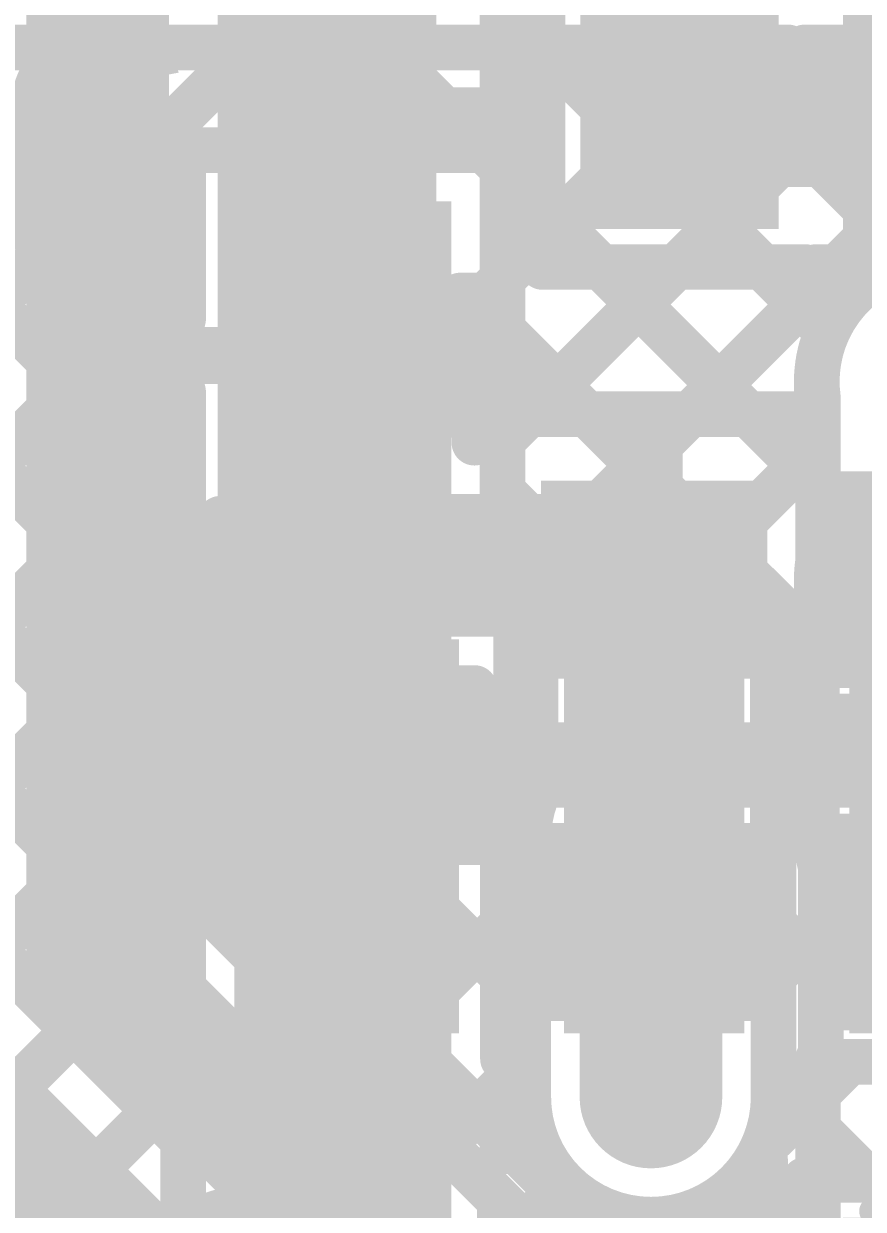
# Model space of a CAD drawing. Header units: millimetres. Extents: x -0.01 to 3.73, y -0.01 to 3.05.
# Drawn here: x 2.6251 to 2.7722, y 0.1263 to 0.3341 of the extents above; entities that cross this region are included whole.
import ezdxf

# ---------------------------------------------------------------- set-up
doc = ezdxf.new("R2010")
doc.units = ezdxf.units.MM
doc.header["$MEASUREMENT"] = 0
for name, color, linetype in [('BottomLayer', 5, 'Continuous'), ('BottomPaste', 16, 'Continuous'), ('BottomSolder', 6, 'Continuous'), ('TopLayer', 1, 'Continuous'), ('TopOverlay', 2, 'Continuous'), ('TopPaste', 8, 'Continuous'), ('TopSolder', 216, 'Continuous'), ('ViaHoleLayer', 16, 'Continuous')]:
    doc.layers.add(name, color=color, linetype=linetype)
doc.styles.add('Arial', font='', dxfattribs={"height": 0.2})
doc.styles.get('Arial').set_extended_font_data('Arial')

# ---------------------------------------------------------------- blocks, each defined once
blk = doc.blocks.new('SOIC_8_13')
at = {"layer": 'TopLayer'}
for points in [[(0.13681, -0.01319), (0.13681, -0.03681), (0.07579, -0.03681), (0.07579, -0.01319)], [(0.13681, -0.06319), (0.13681, -0.08681), (0.07579, -0.08681), (0.07579, -0.06319)]]:
    blk.add_hatch(color=1, dxfattribs=at).paths.add_polyline_path(points)
at = {"layer": 'TopPaste'}
for points in [[(0.13681, -0.01319), (0.13681, -0.03681), (0.07579, -0.03681), (0.07579, -0.01319)], [(0.13681, -0.06319), (0.13681, -0.08681), (0.07579, -0.08681), (0.07579, -0.06319)]]:
    blk.add_hatch(color=8, dxfattribs=at).paths.add_polyline_path(points)
at = {"layer": 'TopSolder'}
for points in [[(0.14081, 0.04081), (0.14081, 0.00919), (0.07179, 0.00919), (0.07179, 0.04081)], [(0.14081, -0.00919), (0.14081, -0.04081), (0.07179, -0.04081), (0.07179, -0.00919)], [(0.14081, -0.05919), (0.14081, -0.09081), (0.07179, -0.09081), (0.07179, -0.05919)]]:
    blk.add_hatch(color=216, dxfattribs=at).paths.add_polyline_path(points)
at = {"layer": 'TopOverlay', "const_width": 0.005}
blk.add_lwpolyline([(0.066, -0.099), (-0.072, -0.099)], dxfattribs=at)
at = {"layer": 'TopOverlay', "const_width": 0.0025}
blk.add_lwpolyline([(0.06475, -0.099, 1), (0.06725, -0.099, 1)], format="xyb", close=True, dxfattribs=at)
blk = doc.blocks.new('R__0603_B_75')
at = {"layer": 'BottomLayer'}
for points in [[(-0.045, -0.0175), (-0.045, 0.0175), (-0.015, 0.0175), (-0.015, -0.0175)], [(0.015, -0.0175), (0.015, 0.0175), (0.045, 0.0175), (0.045, -0.0175)]]:
    blk.add_hatch(color=5, dxfattribs=at).paths.add_polyline_path(points)
at = {"layer": 'BottomPaste'}
for points in [[(-0.045, -0.0175), (-0.045, 0.0175), (-0.015, 0.0175), (-0.015, -0.0175)], [(0.015, -0.0175), (0.015, 0.0175), (0.045, 0.0175), (0.045, -0.0175)]]:
    blk.add_hatch(color=16, dxfattribs=at).paths.add_polyline_path(points)
at = {"layer": 'BottomSolder'}
for points in [[(-0.049, -0.0215), (-0.049, 0.0215), (-0.011, 0.0215), (-0.011, -0.0215)], [(0.011, -0.0215), (0.011, 0.0215), (0.049, 0.0215), (0.049, -0.0215)]]:
    blk.add_hatch(color=6, dxfattribs=at).paths.add_polyline_path(points)
blk = doc.blocks.new('C__0603_B_166')
at = {"layer": 'BottomLayer'}
for points in [[(-0.045, -0.0175), (-0.045, 0.0175), (-0.015, 0.0175), (-0.015, -0.0175)], [(0.015, -0.0175), (0.015, 0.0175), (0.045, 0.0175), (0.045, -0.0175)]]:
    blk.add_hatch(color=5, dxfattribs=at).paths.add_polyline_path(points)
at = {"layer": 'BottomPaste'}
for points in [[(-0.045, -0.0175), (-0.045, 0.0175), (-0.015, 0.0175), (-0.015, -0.0175)], [(0.015, -0.0175), (0.015, 0.0175), (0.045, 0.0175), (0.045, -0.0175)]]:
    blk.add_hatch(color=16, dxfattribs=at).paths.add_polyline_path(points)
at = {"layer": 'BottomSolder'}
for points in [[(-0.04736, -0.01986), (-0.04736, 0.01986), (-0.01264, 0.01986), (-0.01264, -0.01986)], [(0.01264, -0.01986), (0.01264, 0.01986), (0.04736, 0.01986), (0.04736, -0.01986)]]:
    blk.add_hatch(color=6, dxfattribs=at).paths.add_polyline_path(points)
blk = doc.blocks.new('C__0603_B_167')
at = {"layer": 'BottomLayer'}
for points in [[(-0.045, -0.0175), (-0.045, 0.0175), (-0.015, 0.0175), (-0.015, -0.0175)], [(0.015, -0.0175), (0.015, 0.0175), (0.045, 0.0175), (0.045, -0.0175)]]:
    blk.add_hatch(color=5, dxfattribs=at).paths.add_polyline_path(points)
at = {"layer": 'BottomPaste'}
for points in [[(-0.045, -0.0175), (-0.045, 0.0175), (-0.015, 0.0175), (-0.015, -0.0175)], [(0.015, -0.0175), (0.015, 0.0175), (0.045, 0.0175), (0.045, -0.0175)]]:
    blk.add_hatch(color=16, dxfattribs=at).paths.add_polyline_path(points)
at = {"layer": 'BottomSolder'}
for points in [[(-0.04736, -0.01986), (-0.04736, 0.01986), (-0.01264, 0.01986), (-0.01264, -0.01986)], [(0.01264, -0.01986), (0.01264, 0.01986), (0.04736, 0.01986), (0.04736, -0.01986)]]:
    blk.add_hatch(color=6, dxfattribs=at).paths.add_polyline_path(points)
blk = doc.blocks.new('C__0603_B_171')
at = {"layer": 'BottomLayer'}
for points in [[(-0.045, -0.0175), (-0.045, 0.0175), (-0.015, 0.0175), (-0.015, -0.0175)], [(0.015, -0.0175), (0.015, 0.0175), (0.045, 0.0175), (0.045, -0.0175)]]:
    blk.add_hatch(color=5, dxfattribs=at).paths.add_polyline_path(points)
at = {"layer": 'BottomPaste'}
for points in [[(-0.045, -0.0175), (-0.045, 0.0175), (-0.015, 0.0175), (-0.015, -0.0175)], [(0.015, -0.0175), (0.015, 0.0175), (0.045, 0.0175), (0.045, -0.0175)]]:
    blk.add_hatch(color=16, dxfattribs=at).paths.add_polyline_path(points)
at = {"layer": 'BottomSolder'}
for points in [[(-0.04736, -0.01986), (-0.04736, 0.01986), (-0.01264, 0.01986), (-0.01264, -0.01986)], [(0.01264, -0.01986), (0.01264, 0.01986), (0.04736, 0.01986), (0.04736, -0.01986)]]:
    blk.add_hatch(color=6, dxfattribs=at).paths.add_polyline_path(points)
blk = doc.blocks.new('C__0603_173')
at = {"layer": 'TopLayer'}
for points in [[(-0.015, 0.0175), (-0.015, -0.0175), (-0.045, -0.0175), (-0.045, 0.0175)], [(0.045, 0.0175), (0.045, -0.0175), (0.015, -0.0175), (0.015, 0.0175)]]:
    blk.add_hatch(color=1, dxfattribs=at).paths.add_polyline_path(points)
at = {"layer": 'TopPaste'}
for points in [[(-0.015, 0.0175), (-0.015, -0.0175), (-0.045, -0.0175), (-0.045, 0.0175)], [(0.045, 0.0175), (0.045, -0.0175), (0.015, -0.0175), (0.015, 0.0175)]]:
    blk.add_hatch(color=8, dxfattribs=at).paths.add_polyline_path(points)
at = {"layer": 'TopSolder'}
for points in [[(-0.01264, 0.01986), (-0.01264, -0.01986), (-0.04736, -0.01986), (-0.04736, 0.01986)], [(0.04736, 0.01986), (0.04736, -0.01986), (0.01264, -0.01986), (0.01264, 0.01986)]]:
    blk.add_hatch(color=216, dxfattribs=at).paths.add_polyline_path(points)
at = {"layer": 'TopOverlay', "const_width": 0.005}
for points in [[(-0.018, 0.021), (-0.049, 0.021)], [(-0.049, 0.021), (-0.049, -0.021)], [(0.049, 0.021), (0.018, 0.021)], [(0.049, 0.021), (0.049, -0.021)], [(-0.018, -0.021), (-0.049, -0.021)], [(0.049, -0.021), (0.018, -0.021)]]:
    blk.add_lwpolyline(points, dxfattribs=at)
at = {"layer": 'TopOverlay', "const_width": 0.0025}
for points in [[(-0.05025, 0.021, 1), (-0.04775, 0.021, 1)], [(-0.05025, 0.021, 1), (-0.04775, 0.021, 1)], [(-0.01925, 0.021, 1), (-0.01675, 0.021, 1)], [(0.01675, 0.021, 1), (0.01925, 0.021, 1)], [(0.04775, 0.021, 1), (0.05025, 0.021, 1)], [(0.04775, 0.021, 1), (0.05025, 0.021, 1)], [(-0.05025, -0.021, 1), (-0.04775, -0.021, 1)], [(-0.05025, -0.021, 1), (-0.04775, -0.021, 1)], [(-0.01925, -0.021, 1), (-0.01675, -0.021, 1)], [(0.01675, -0.021, 1), (0.01925, -0.021, 1)], [(0.04775, -0.021, 1), (0.05025, -0.021, 1)], [(0.04775, -0.021, 1), (0.05025, -0.021, 1)]]:
    blk.add_lwpolyline(points, format="xyb", close=True, dxfattribs=at)

msp = doc.modelspace()

# ---------------------------------------------------------------- hatches: boundary and pattern name
at = {"layer": 'BottomLayer'}
h = msp.add_hatch(color=5, dxfattribs=at)
edge = h.paths.add_edge_path()
edge.add_arc((2.678, 0.276), 0.01181, 0, 360)
h = msp.add_hatch(color=5, dxfattribs=at)
edge = h.paths.add_edge_path()
edge.add_arc((2.735, 0.146), 0.01181, 0, 360)
at = {"layer": 'TopLayer'}
msp.add_hatch(color=1, dxfattribs=at).paths.add_polyline_path([(2.662, 0.006), (2.7, 0.006), (2.7, 0.303), (2.662, 0.303)])
h = msp.add_hatch(color=1, dxfattribs=at)
edge = h.paths.add_edge_path()
edge.add_arc((2.678, 0.276), 0.01181, 0, 360)
h = msp.add_hatch(color=1, dxfattribs=at)
edge = h.paths.add_edge_path()
edge.add_arc((2.735, 0.146), 0.01181, 0, 360)
at = {"layer": 'ViaHoleLayer'}
h = msp.add_hatch(color=16, dxfattribs=at)
edge = h.paths.add_edge_path()
edge.add_arc((2.678, 0.276), 0.00591, 0, 360)
h = msp.add_hatch(color=16, dxfattribs=at)
edge = h.paths.add_edge_path()
edge.add_arc((2.735, 0.146), 0.00591, 0, 360)

# ---------------------------------------------------------------- linework, layer by layer
at = {"layer": 'BottomLayer'}
for points, const_width in [([(2.638, 0.168), (2.638, 1.287)], 0.025), ([(2.709, 0.2865), (2.709, 0.3495)], 0.008), ([(2.68, 0.318), (2.68, 0.3455)], 0.01), ([(2.716, 0.2915), (2.716, 0.3445)], 0.008), ([(2.709, 0.33703), (2.716, 0.33003)], 0.008), ([(2.68, 0.25385), (2.68, 0.318)], 0.025), ([(2.74, 0.318), (2.786, 0.318)], 0.025), ([(2.709, 0.31769), (2.716, 0.32469)], 0.008), ([(2.68, 0.318), (2.705, 0.318)], 0.01), ([(2.709, 0.30875), (2.716, 0.30175)], 0.008), ([(2.709, 0.2894), (2.716, 0.2964)], 0.008), ([(2.71358, 0.2657), (2.73938, 0.2915)], 0.008), ([(2.716, 0.2915), (2.762, 0.2915)], 0.008), ([(2.72625, 0.2915), (2.75205, 0.2657)], 0.008), ([(2.74187, 0.2657), (2.76767, 0.2915)], 0.008), ([(2.75453, 0.2915), (2.7659, 0.28014)], 0.008), ([(2.764, 0.2915), (2.77782, 0.2915)], 0.008), ([(2.7061, 0.2865), (2.709, 0.2894)], 0.008), ([(2.70158, 0.2865), (2.709, 0.2865)], 0.008), ([(2.70279, 0.28319), (2.7061, 0.2865)], 0.008), ([(2.70297, 0.2865), (2.72377, 0.2657)], 0.008), ([(2.678, 0.276), (2.69981, 0.276)], 0.01), ([(2.495, 0.264), (2.738, 0.021)], 0.025), ([(2.76406, 0.2657), (2.76406, 0.27144)], 0.008), ([(2.70406, 0.2657), (2.76406, 0.2657)], 0.008), ([(2.70406, 0.2607), (2.70406, 0.2657)], 0.008), ([(2.76406, 0.2607), (2.76406, 0.2657)], 0.008), ([(2.68, 0.25385), (2.69464, 0.2392)], 0.025), ([(2.73556, 0.2367), (2.73556, 0.2617)], 0.01), ([(2.69464, 0.2392), (2.73306, 0.2392)], 0.025), ([(2.73306, 0.2392), (2.73556, 0.2367)], 0.025), ([(2.6595, 0.17691), (2.6595, 0.24736)], 0.008), ([(2.6595, 0.2399), (2.66188, 0.24228)], 0.008), ([(2.6648, 0.23864), (2.67944, 0.224)], 0.008), ([(2.73556, 0.2117), (2.73556, 0.2367)], 0.01), ([(2.6595, 0.21162), (2.67566, 0.22778)], 0.008), ([(2.68421, 0.2204), (2.70906, 0.19555)], 0.008), ([(2.6595, 0.18333), (2.69388, 0.21771)], 0.008), ([(2.6595, 0.21683), (2.70906, 0.16727)], 0.008), ([(2.69464, 0.2177), (2.70406, 0.2177)], 0.008), ([(2.70406, 0.2077), (2.70406, 0.2177)], 0.008), ([(2.76172, 0.2007), (2.77372, 0.2127)], 0.008), ([(2.76706, 0.2127), (2.8045, 0.2127)], 0.008), ([(2.76706, 0.2077), (2.76706, 0.2127)], 0.008), ([(2.67043, 0.16598), (2.71215, 0.2077)], 0.008), ([(2.70406, 0.2077), (2.76706, 0.2077)], 0.008), ([(2.7252, 0.2077), (2.7322, 0.2007)], 0.008), ([(2.73344, 0.2007), (2.74044, 0.2077)], 0.008), ([(2.75348, 0.2077), (2.76048, 0.2007)], 0.008), ([(2.70906, 0.2007), (2.75928, 0.2007)], 0.008), ([(2.70906, 0.1527), (2.70906, 0.2007)], 0.008), ([(2.76206, 0.2007), (2.8095, 0.2007)], 0.008), ([(2.6595, 0.18854), (2.76204, 0.086)], 0.008), ([(2.735, 0.17614), (2.73556, 0.1767)], 0.025), ([(2.735, 0.146), (2.735, 0.17614)], 0.025), ([(2.6595, 0.17691), (2.75041, 0.086)], 0.008), ([(2.638, 0.168), (2.753, 0.053)], 0.025), ([(2.68457, 0.15184), (2.70906, 0.17633)], 0.008), ([(2.69871, 0.13769), (2.7135, 0.15248)], 0.008), ([(2.70906, 0.1527), (2.7135, 0.1527)], 0.008), ([(2.7135, 0.146), (2.7135, 0.1527)], 0.008), ([(2.7565, 0.146), (2.7565, 0.1527)], 0.008), ([(2.76428, 0.09522), (2.76428, 0.1527)], 0.008), ([(2.7565, 0.14811), (2.76428, 0.14033)], 0.008), ([(2.75447, 0.13689), (2.76428, 0.14669)], 0.008), ([(2.71285, 0.12355), (2.71995, 0.13065)], 0.008), ([(2.74769, 0.12864), (2.76428, 0.11205)], 0.008), ([(2.727, 0.10941), (2.74411, 0.12653)], 0.008)]:
    msp.add_lwpolyline(points, dxfattribs=dict(at, const_width=const_width))
for points, const_width in [([(2.707, 0.33703, 1), (2.711, 0.33703, 1)], 0.004), ([(2.714, 0.33003, 1), (2.718, 0.33003, 1)], 0.004), ([(2.67375, 0.318, 1), (2.68625, 0.318, 1)], 0.0125), ([(2.73375, 0.318, 1), (2.74625, 0.318, 1)], 0.0125), ([(2.714, 0.32469, 1), (2.718, 0.32469, 1)], 0.004), ([(2.6775, 0.318, 1), (2.6825, 0.318, 1)], 0.005), ([(2.6775, 0.318, 1), (2.6825, 0.318, 1)], 0.005), ([(2.7025, 0.318, 1), (2.7075, 0.318, 1)], 0.005), ([(2.707, 0.31769, 1), (2.711, 0.31769, 1)], 0.004), ([(2.707, 0.30875, 1), (2.711, 0.30875, 1)], 0.004), ([(2.714, 0.30175, 1), (2.718, 0.30175, 1)], 0.004), ([(2.714, 0.2964, 1), (2.718, 0.2964, 1)], 0.004), ([(2.714, 0.2915, 1), (2.718, 0.2915, 1)], 0.004), ([(2.714, 0.2915, 1), (2.718, 0.2915, 1)], 0.004), ([(2.72425, 0.2915, 1), (2.72825, 0.2915, 1)], 0.004), ([(2.73738, 0.2915, 1), (2.74138, 0.2915, 1)], 0.004), ([(2.75253, 0.2915, 1), (2.75653, 0.2915, 1)], 0.004), ([(2.76, 0.2915, 1), (2.764, 0.2915, 1)], 0.004), ([(2.762, 0.2915, 1), (2.766, 0.2915, 1)], 0.004), ([(2.76567, 0.2915, 1), (2.76967, 0.2915, 1)], 0.004), ([(2.707, 0.2894, 1), (2.711, 0.2894, 1)], 0.004), ([(2.707, 0.2894, 1), (2.711, 0.2894, 1)], 0.004), ([(2.69958, 0.2865, 1), (2.70358, 0.2865, 1)], 0.004), ([(2.69958, 0.2865, 1), (2.70358, 0.2865, 1)], 0.004), ([(2.70097, 0.2865, 1), (2.70497, 0.2865, 1)], 0.004), ([(2.7041, 0.2865, 1), (2.7081, 0.2865, 1)], 0.004), ([(2.7041, 0.2865, 1), (2.7081, 0.2865, 1)], 0.004), ([(2.707, 0.2865, 1), (2.711, 0.2865, 1)], 0.004), ([(2.707, 0.2865, 1), (2.711, 0.2865, 1)], 0.004), ([(2.70079, 0.28319, 1), (2.70479, 0.28319, 1)], 0.004), ([(2.7639, 0.28014, 1), (2.7679, 0.28014, 1)], 0.004), ([(2.6755, 0.276, 1), (2.6805, 0.276, 1)], 0.005), ([(2.69731, 0.276, 1), (2.70231, 0.276, 1)], 0.005), ([(2.70181, 0.276, 1), (2.70581, 0.276, 1)], 0.004), ([(2.70181, 0.276, 1), (2.70581, 0.276, 1)], 0.004), ([(2.76206, 0.27144, 1), (2.76606, 0.27144, 1)], 0.004), ([(2.76206, 0.27144, 1), (2.76606, 0.27144, 1)], 0.004), ([(2.6995, 0.26532, 1), (2.7035, 0.26532, 1)], 0.004), ([(2.70206, 0.2657, 1), (2.70606, 0.2657, 1)], 0.004), ([(2.70206, 0.2657, 1), (2.70606, 0.2657, 1)], 0.004), ([(2.71158, 0.2657, 1), (2.71558, 0.2657, 1)], 0.004), ([(2.72177, 0.2657, 1), (2.72577, 0.2657, 1)], 0.004), ([(2.73987, 0.2657, 1), (2.74387, 0.2657, 1)], 0.004), ([(2.75005, 0.2657, 1), (2.75405, 0.2657, 1)], 0.004), ([(2.76206, 0.2657, 1), (2.76606, 0.2657, 1)], 0.004), ([(2.76206, 0.2657, 1), (2.76606, 0.2657, 1)], 0.004), ([(2.76206, 0.2657, 1), (2.76606, 0.2657, 1)], 0.004), ([(2.67375, 0.25385, 1), (2.68625, 0.25385, 1)], 0.0125), ([(2.67375, 0.25385, 1), (2.68625, 0.25385, 1)], 0.0125), ([(2.73306, 0.2617, 1), (2.73806, 0.2617, 1)], 0.005), ([(2.70206, 0.2607, 1), (2.70606, 0.2607, 1)], 0.004), ([(2.76206, 0.2607, 1), (2.76606, 0.2607, 1)], 0.004), ([(2.68839, 0.2392, 1), (2.70089, 0.2392, 1)], 0.0125), ([(2.68839, 0.2392, 1), (2.70089, 0.2392, 1)], 0.0125), ([(2.72681, 0.2392, 1), (2.73931, 0.2392, 1)], 0.0125), ([(2.72681, 0.2392, 1), (2.73931, 0.2392, 1)], 0.0125), ([(2.6575, 0.24736, 1), (2.6615, 0.24736, 1)], 0.004), ([(2.6575, 0.24736, 1), (2.6615, 0.24736, 1)], 0.004), ([(2.6575, 0.24736, 1), (2.6615, 0.24736, 1)], 0.004), ([(2.72931, 0.2367, 1), (2.74181, 0.2367, 1)], 0.0125), ([(2.65988, 0.24228, 1), (2.66388, 0.24228, 1)], 0.004), ([(2.6575, 0.2399, 1), (2.6615, 0.2399, 1)], 0.004), ([(2.6628, 0.23864, 1), (2.6668, 0.23864, 1)], 0.004), ([(2.6628, 0.23864, 1), (2.6668, 0.23864, 1)], 0.004), ([(2.6628, 0.23864, 1), (2.6668, 0.23864, 1)], 0.004), ([(2.73306, 0.2367, 1), (2.73806, 0.2367, 1)], 0.005), ([(2.73306, 0.2367, 1), (2.73806, 0.2367, 1)], 0.005), ([(2.67366, 0.22778, 1), (2.67766, 0.22778, 1)], 0.004), ([(2.67744, 0.224, 1), (2.68144, 0.224, 1)], 0.004), ([(2.67744, 0.224, 1), (2.68144, 0.224, 1)], 0.004), ([(2.67744, 0.224, 1), (2.68144, 0.224, 1)], 0.004), ([(2.68221, 0.2204, 1), (2.68621, 0.2204, 1)], 0.004), ([(2.6575, 0.21683, 1), (2.6615, 0.21683, 1)], 0.004), ([(2.69188, 0.21771, 1), (2.69588, 0.21771, 1)], 0.004), ([(2.69264, 0.2177, 1), (2.69664, 0.2177, 1)], 0.004), ([(2.69264, 0.2177, 1), (2.69664, 0.2177, 1)], 0.004), ([(2.69264, 0.2177, 1), (2.69664, 0.2177, 1)], 0.004), ([(2.70206, 0.2177, 1), (2.70606, 0.2177, 1)], 0.004), ([(2.70206, 0.2177, 1), (2.70606, 0.2177, 1)], 0.004), ([(2.73306, 0.2117, 1), (2.73806, 0.2117, 1)], 0.005), ([(2.76506, 0.2127, 1), (2.76906, 0.2127, 1)], 0.004), ([(2.76506, 0.2127, 1), (2.76906, 0.2127, 1)], 0.004), ([(2.77172, 0.2127, 1), (2.77572, 0.2127, 1)], 0.004), ([(2.6575, 0.21162, 1), (2.6615, 0.21162, 1)], 0.004), ([(2.70206, 0.2077, 1), (2.70606, 0.2077, 1)], 0.004), ([(2.70206, 0.2077, 1), (2.70606, 0.2077, 1)], 0.004), ([(2.71015, 0.2077, 1), (2.71415, 0.2077, 1)], 0.004), ([(2.7232, 0.2077, 1), (2.7272, 0.2077, 1)], 0.004), ([(2.73843, 0.2077, 1), (2.74243, 0.2077, 1)], 0.004), ([(2.75148, 0.2077, 1), (2.75548, 0.2077, 1)], 0.004), ([(2.76506, 0.2077, 1), (2.76906, 0.2077, 1)], 0.004), ([(2.76506, 0.2077, 1), (2.76906, 0.2077, 1)], 0.004), ([(2.70706, 0.2007, 1), (2.71106, 0.2007, 1)], 0.004), ([(2.70706, 0.2007, 1), (2.71106, 0.2007, 1)], 0.004), ([(2.7302, 0.2007, 1), (2.7342, 0.2007, 1)], 0.004), ([(2.73143, 0.2007, 1), (2.73543, 0.2007, 1)], 0.004), ([(2.75728, 0.2007, 1), (2.76128, 0.2007, 1)], 0.004), ([(2.75848, 0.2007, 1), (2.76248, 0.2007, 1)], 0.004), ([(2.75972, 0.2007, 1), (2.76372, 0.2007, 1)], 0.004), ([(2.76006, 0.2007, 1), (2.76406, 0.2007, 1)], 0.004), ([(2.70706, 0.19555, 1), (2.71106, 0.19555, 1)], 0.004), ([(2.6575, 0.18854, 1), (2.6615, 0.18854, 1)], 0.004), ([(2.72931, 0.1767, 1), (2.74181, 0.1767, 1)], 0.0125), ([(2.6575, 0.18333, 1), (2.6615, 0.18333, 1)], 0.004), ([(2.72875, 0.17614, 1), (2.74125, 0.17614, 1)], 0.0125), ([(2.72875, 0.17614, 1), (2.74125, 0.17614, 1)], 0.0125), ([(2.6575, 0.17691, 1), (2.6615, 0.17691, 1)], 0.004), ([(2.6575, 0.17691, 1), (2.6615, 0.17691, 1)], 0.004), ([(2.63175, 0.168, 1), (2.64425, 0.168, 1)], 0.0125), ([(2.63175, 0.168, 1), (2.64425, 0.168, 1)], 0.0125), ([(2.70706, 0.17633, 1), (2.71106, 0.17633, 1)], 0.004), ([(2.70706, 0.16727, 1), (2.71106, 0.16727, 1)], 0.004), ([(2.66843, 0.16598, 1), (2.67243, 0.16598, 1)], 0.004), ([(2.72875, 0.146, 1), (2.74125, 0.146, 1)], 0.0125), ([(2.70706, 0.1527, 1), (2.71106, 0.1527, 1)], 0.004), ([(2.70706, 0.1527, 1), (2.71106, 0.1527, 1)], 0.004), ([(2.7115, 0.1527, 1), (2.7155, 0.1527, 1)], 0.004), ([(2.7115, 0.1527, 1), (2.7155, 0.1527, 1)], 0.004), ([(2.7115, 0.15248, 1), (2.7155, 0.15248, 1)], 0.004), ([(2.7545, 0.1527, 1), (2.7585, 0.1527, 1)], 0.004), ([(2.76228, 0.1527, 1), (2.76628, 0.1527, 1)], 0.004), ([(2.68257, 0.15184, 1), (2.68657, 0.15184, 1)], 0.004), ([(2.7545, 0.14811, 1), (2.7585, 0.14811, 1)], 0.004), ([(2.7115, 0.146, 1), (2.7155, 0.146, 1)], 0.004), ([(2.7115, 0.146, 1), (2.7155, 0.146, 1)], 0.004), ([(2.7545, 0.146, 1), (2.7585, 0.146, 1)], 0.004), ([(2.7545, 0.146, 1), (2.7585, 0.146, 1)], 0.004), ([(2.76228, 0.14669, 1), (2.76628, 0.14669, 1)], 0.004), ([(2.76228, 0.14033, 1), (2.76628, 0.14033, 1)], 0.004), ([(2.69671, 0.13769, 1), (2.70071, 0.13769, 1)], 0.004), ([(2.75247, 0.13689, 1), (2.75647, 0.13689, 1)], 0.004), ([(2.71795, 0.13065, 1), (2.72195, 0.13065, 1)], 0.004), ([(2.74569, 0.12864, 1), (2.74969, 0.12864, 1)], 0.004), ([(2.74211, 0.12653, 1), (2.74611, 0.12653, 1)], 0.004), ([(2.71085, 0.12355, 1), (2.71485, 0.12355, 1)], 0.004)]:
    msp.add_lwpolyline(points, format="xyb", close=True, dxfattribs=dict(at, const_width=const_width))
at = {"layer": 'BottomLayer', "const_width": 0.008}
for points in [[(2.76406, 0.27144, -0.310079), (2.77782, 0.2915)], [(2.70158, 0.2865, -0.105123), (2.70381, 0.276)], [(2.70381, 0.276, -0.107003), (2.7015, 0.26532)], [(2.6648, 0.23864, -0.120378), (2.6595, 0.24736)], [(2.6648, 0.23864, -0.120378), (2.6595, 0.24736)], [(2.69464, 0.2177, -0.198912), (2.67944, 0.224)], [(2.69464, 0.2177, -0.198912), (2.67944, 0.224)], [(2.7565, 0.146, -1), (2.7135, 0.146)]]:
    msp.add_lwpolyline(points, format="xyb", dxfattribs=at)
at = {"layer": 'TopLayer'}
for points, const_width in [([(2.5148, 0.18006), (2.66474, 0.33)], 0.008), ([(2.5148, 0.20834), (2.63646, 0.33)], 0.008), ([(2.5156, 0.33), (2.759, 0.33)], 0.008), ([(2.51804, 0.33), (2.653, 0.19504)], 0.008), ([(2.54633, 0.33), (2.653, 0.22333)], 0.008), ([(2.57461, 0.33), (2.653, 0.25161)], 0.008), ([(2.6029, 0.33), (2.65256, 0.28034)], 0.008), ([(2.63118, 0.33), (2.653, 0.30818)], 0.008), ([(2.65947, 0.33), (2.67747, 0.312)], 0.008), ([(2.67503, 0.312), (2.69303, 0.33)], 0.008), ([(2.68775, 0.33), (2.70575, 0.312)], 0.008), ([(2.70331, 0.312), (2.72131, 0.33)], 0.008), ([(2.709, 0.26112), (2.77788, 0.33)], 0.008), ([(2.709, 0.2894), (2.7496, 0.33)], 0.008), ([(2.71137, 0.23521), (2.80617, 0.33)], 0.008), ([(2.71603, 0.33), (2.7659, 0.28014)], 0.008), ([(2.74432, 0.33), (2.78172, 0.2926)], 0.008), ([(2.762, 0.33), (2.86856, 0.33)], 0.008), ([(2.7726, 0.33), (2.8706, 0.232)], 0.008), ([(2.653, 0.312), (2.709, 0.312)], 0.008), ([(2.653, 0.28242), (2.653, 0.312)], 0.008), ([(2.70575, 0.312), (2.709, 0.30875)], 0.008), ([(2.709, 0.23621), (2.709, 0.312)], 0.008), ([(2.709, 0.30875), (2.76428, 0.25347)], 0.008), ([(2.51566, 0.3041), (2.653, 0.16676)], 0.008), ([(2.52587, 0.16284), (2.653, 0.28997)], 0.008), ([(2.678, 0.276), (2.68556, 0.26844)], 0.025), ([(2.709, 0.28047), (2.76406, 0.22541)], 0.008), ([(2.5148, 0.27668), (2.653, 0.13848)], 0.008), ([(2.65619, 0.276), (2.678, 0.276)], 0.01), ([(2.68556, 0.1917), (2.68556, 0.26844)], 0.025), ([(2.653, 0.0915), (2.653, 0.26958)], 0.008), ([(2.76428, 0.23977), (2.76428, 0.26837)], 0.008), ([(2.54001, 0.1487), (2.653, 0.26169)], 0.008), ([(2.73566, 0.23121), (2.76428, 0.25983)], 0.008), ([(2.709, 0.25218), (2.72997, 0.23121)], 0.008), ([(2.5148, 0.24839), (2.653, 0.11019)], 0.008), ([(2.71137, 0.14719), (2.71137, 0.23621)], 0.008), ([(2.76406, 0.1917), (2.76406, 0.2367)], 0.008), ([(2.55415, 0.13455), (2.653, 0.2334)], 0.008), ([(2.71475, 0.19836), (2.71475, 0.23121)], 0.008), ([(2.71475, 0.23121), (2.75637, 0.23121)], 0.008), ([(2.75637, 0.22364), (2.76406, 0.23133)], 0.008), ([(2.75637, 0.19349), (2.75637, 0.23121)], 0.008), ([(2.71137, 0.22153), (2.71475, 0.21815)], 0.008), ([(2.71137, 0.20692), (2.71475, 0.2103)], 0.008), ([(2.56829, 0.12041), (2.653, 0.20512)], 0.008), ([(2.75637, 0.20481), (2.76406, 0.19712)], 0.008), ([(2.75637, 0.19535), (2.76406, 0.20304)], 0.008), ([(2.735, 0.146), (2.735, 0.19114)], 0.025), ([(2.68556, 0.1917), (2.70737, 0.1917)], 0.01), ([(2.71137, 0.19324), (2.7135, 0.19111)], 0.008), ([(2.7135, 0.146), (2.7135, 0.19114)], 0.008), ([(2.7565, 0.146), (2.7565, 0.19114)], 0.008), ([(2.76475, 0.15219), (2.76475, 0.1863)], 0.008), ([(2.71137, 0.17864), (2.7135, 0.18077)], 0.008), ([(2.58244, 0.10627), (2.653, 0.17683)], 0.008), ([(2.7565, 0.1764), (2.76475, 0.16815)], 0.008), ([(2.7565, 0.1672), (2.76475, 0.17545)], 0.008), ([(2.71137, 0.16496), (2.7135, 0.16283)], 0.008), ([(2.71137, 0.15035), (2.7135, 0.15248)], 0.008), ([(2.75447, 0.13689), (2.76978, 0.15219)], 0.008), ([(2.76475, 0.15219), (2.80637, 0.15219)], 0.008), ([(2.59658, 0.09213), (2.653, 0.14855)], 0.008), ([(2.7565, 0.14811), (2.77311, 0.1315)], 0.008), ([(2.709, 0.1365), (2.709, 0.14719)], 0.008), ([(2.709, 0.13904), (2.71154, 0.1365)], 0.008), ([(2.709, 0.1365), (2.71571, 0.1365)], 0.008), ([(2.755, 0.086), (2.755, 0.135)], 0.008), ([(2.755, 0.086), (2.755, 0.135)], 0.008), ([(2.762, 0.1315), (2.81, 0.1315)], 0.008), ([(2.762, 0.086), (2.762, 0.1315)], 0.008)]:
    msp.add_lwpolyline(points, dxfattribs=dict(at, const_width=const_width))
for points, const_width in [([(2.62918, 0.33, 1), (2.63318, 0.33, 1)], 0.004), ([(2.63446, 0.33, 1), (2.63846, 0.33, 1)], 0.004), ([(2.65747, 0.33, 1), (2.66147, 0.33, 1)], 0.004), ([(2.66274, 0.33, 1), (2.66674, 0.33, 1)], 0.004), ([(2.68575, 0.33, 1), (2.68975, 0.33, 1)], 0.004), ([(2.69103, 0.33, 1), (2.69503, 0.33, 1)], 0.004), ([(2.71403, 0.33, 1), (2.71803, 0.33, 1)], 0.004), ([(2.71931, 0.33, 1), (2.72331, 0.33, 1)], 0.004), ([(2.74232, 0.33, 1), (2.74632, 0.33, 1)], 0.004), ([(2.7476, 0.33, 1), (2.7516, 0.33, 1)], 0.004), ([(2.757, 0.33, 1), (2.761, 0.33, 1)], 0.004), ([(2.76, 0.33, 1), (2.764, 0.33, 1)], 0.004), ([(2.7706, 0.33, 1), (2.7746, 0.33, 1)], 0.004), ([(2.651, 0.312, 1), (2.655, 0.312, 1)], 0.004), ([(2.651, 0.312, 1), (2.655, 0.312, 1)], 0.004), ([(2.67303, 0.312, 1), (2.67703, 0.312, 1)], 0.004), ([(2.67547, 0.312, 1), (2.67947, 0.312, 1)], 0.004), ([(2.70131, 0.312, 1), (2.70531, 0.312, 1)], 0.004), ([(2.70375, 0.312, 1), (2.70775, 0.312, 1)], 0.004), ([(2.70375, 0.312, 1), (2.70775, 0.312, 1)], 0.004), ([(2.707, 0.312, 1), (2.711, 0.312, 1)], 0.004), ([(2.707, 0.312, 1), (2.711, 0.312, 1)], 0.004), ([(2.651, 0.30818, 1), (2.655, 0.30818, 1)], 0.004), ([(2.707, 0.30875, 1), (2.711, 0.30875, 1)], 0.004), ([(2.707, 0.30875, 1), (2.711, 0.30875, 1)], 0.004), ([(2.651, 0.28997, 1), (2.655, 0.28997, 1)], 0.004), ([(2.707, 0.2894, 1), (2.711, 0.2894, 1)], 0.004), ([(2.67175, 0.276, 1), (2.68425, 0.276, 1)], 0.0125), ([(2.651, 0.28242, 1), (2.655, 0.28242, 1)], 0.004), ([(2.651, 0.28242, 1), (2.655, 0.28242, 1)], 0.004), ([(2.65056, 0.28034, 1), (2.65456, 0.28034, 1)], 0.004), ([(2.707, 0.28047, 1), (2.711, 0.28047, 1)], 0.004), ([(2.7639, 0.28014, 1), (2.7679, 0.28014, 1)], 0.004), ([(2.65369, 0.276, 1), (2.65869, 0.276, 1)], 0.005), ([(2.6755, 0.276, 1), (2.6805, 0.276, 1)], 0.005), ([(2.67931, 0.26844, 1), (2.69181, 0.26844, 1)], 0.0125), ([(2.67931, 0.26844, 1), (2.69181, 0.26844, 1)], 0.0125), ([(2.651, 0.26958, 1), (2.655, 0.26958, 1)], 0.004), ([(2.651, 0.26958, 1), (2.655, 0.26958, 1)], 0.004), ([(2.76228, 0.26837, 1), (2.76628, 0.26837, 1)], 0.004), ([(2.76228, 0.26837, 1), (2.76628, 0.26837, 1)], 0.004), ([(2.651, 0.26169, 1), (2.655, 0.26169, 1)], 0.004), ([(2.707, 0.26112, 1), (2.711, 0.26112, 1)], 0.004), ([(2.76228, 0.25983, 1), (2.76628, 0.25983, 1)], 0.004), ([(2.707, 0.25218, 1), (2.711, 0.25218, 1)], 0.004), ([(2.76228, 0.25347, 1), (2.76628, 0.25347, 1)], 0.004), ([(2.651, 0.25161, 1), (2.655, 0.25161, 1)], 0.004), ([(2.76228, 0.23977, 1), (2.76628, 0.23977, 1)], 0.004), ([(2.76228, 0.23977, 1), (2.76628, 0.23977, 1)], 0.004), ([(2.707, 0.23621, 1), (2.711, 0.23621, 1)], 0.004), ([(2.70937, 0.23621, 1), (2.71337, 0.23621, 1)], 0.004), ([(2.70937, 0.23521, 1), (2.71337, 0.23521, 1)], 0.004), ([(2.76206, 0.2367, 1), (2.76606, 0.2367, 1)], 0.004), ([(2.76206, 0.2367, 1), (2.76606, 0.2367, 1)], 0.004), ([(2.651, 0.2334, 1), (2.655, 0.2334, 1)], 0.004), ([(2.71275, 0.23121, 1), (2.71675, 0.23121, 1)], 0.004), ([(2.71275, 0.23121, 1), (2.71675, 0.23121, 1)], 0.004), ([(2.72797, 0.23121, 1), (2.73197, 0.23121, 1)], 0.004), ([(2.73366, 0.23121, 1), (2.73766, 0.23121, 1)], 0.004), ([(2.75437, 0.23121, 1), (2.75837, 0.23121, 1)], 0.004), ([(2.75437, 0.23121, 1), (2.75837, 0.23121, 1)], 0.004), ([(2.76206, 0.23133, 1), (2.76606, 0.23133, 1)], 0.004), ([(2.76206, 0.22541, 1), (2.76606, 0.22541, 1)], 0.004), ([(2.651, 0.22333, 1), (2.655, 0.22333, 1)], 0.004), ([(2.75437, 0.22364, 1), (2.75837, 0.22364, 1)], 0.004), ([(2.70937, 0.22153, 1), (2.71337, 0.22153, 1)], 0.004), ([(2.71275, 0.21815, 1), (2.71675, 0.21815, 1)], 0.004), ([(2.71275, 0.2103, 1), (2.71675, 0.2103, 1)], 0.004), ([(2.70937, 0.20692, 1), (2.71337, 0.20692, 1)], 0.004), ([(2.651, 0.20512, 1), (2.655, 0.20512, 1)], 0.004), ([(2.75437, 0.20481, 1), (2.75837, 0.20481, 1)], 0.004), ([(2.76206, 0.20304, 1), (2.76606, 0.20304, 1)], 0.004), ([(2.67931, 0.1917, 1), (2.69181, 0.1917, 1)], 0.0125), ([(2.71275, 0.19836, 1), (2.71675, 0.19836, 1)], 0.004), ([(2.71275, 0.19836, 1), (2.71675, 0.19836, 1)], 0.004), ([(2.72875, 0.19114, 1), (2.74125, 0.19114, 1)], 0.0125), ([(2.76206, 0.19712, 1), (2.76606, 0.19712, 1)], 0.004), ([(2.651, 0.19504, 1), (2.655, 0.19504, 1)], 0.004), ([(2.75437, 0.19535, 1), (2.75837, 0.19535, 1)], 0.004), ([(2.75437, 0.19349, 1), (2.75837, 0.19349, 1)], 0.004), ([(2.68306, 0.1917, 1), (2.68806, 0.1917, 1)], 0.005), ([(2.70487, 0.1917, 1), (2.70987, 0.1917, 1)], 0.005), ([(2.70937, 0.19324, 1), (2.71337, 0.19324, 1)], 0.004), ([(2.76206, 0.1917, 1), (2.76606, 0.1917, 1)], 0.004), ([(2.76206, 0.1917, 1), (2.76606, 0.1917, 1)], 0.004), ([(2.7115, 0.19114, 1), (2.7155, 0.19114, 1)], 0.004), ([(2.7115, 0.19114, 1), (2.7155, 0.19114, 1)], 0.004), ([(2.7115, 0.19111, 1), (2.7155, 0.19111, 1)], 0.004), ([(2.7545, 0.19114, 1), (2.7585, 0.19114, 1)], 0.004), ([(2.76275, 0.1863, 1), (2.76675, 0.1863, 1)], 0.004), ([(2.76275, 0.1863, 1), (2.76675, 0.1863, 1)], 0.004), ([(2.7115, 0.18077, 1), (2.7155, 0.18077, 1)], 0.004), ([(2.651, 0.17683, 1), (2.655, 0.17683, 1)], 0.004), ([(2.70937, 0.17864, 1), (2.71337, 0.17864, 1)], 0.004), ([(2.7545, 0.1764, 1), (2.7585, 0.1764, 1)], 0.004), ([(2.76275, 0.17545, 1), (2.76675, 0.17545, 1)], 0.004), ([(2.651, 0.16676, 1), (2.655, 0.16676, 1)], 0.004), ([(2.7545, 0.1672, 1), (2.7585, 0.1672, 1)], 0.004), ([(2.76275, 0.16815, 1), (2.76675, 0.16815, 1)], 0.004), ([(2.70937, 0.16496, 1), (2.71337, 0.16496, 1)], 0.004), ([(2.7115, 0.16283, 1), (2.7155, 0.16283, 1)], 0.004), ([(2.72875, 0.146, 1), (2.74125, 0.146, 1)], 0.0125), ([(2.7115, 0.15248, 1), (2.7155, 0.15248, 1)], 0.004), ([(2.76275, 0.15219, 1), (2.76675, 0.15219, 1)], 0.004), ([(2.76275, 0.15219, 1), (2.76675, 0.15219, 1)], 0.004), ([(2.76778, 0.15219, 1), (2.77178, 0.15219, 1)], 0.004), ([(2.70937, 0.15035, 1), (2.71337, 0.15035, 1)], 0.004), ([(2.651, 0.14855, 1), (2.655, 0.14855, 1)], 0.004), ([(2.7545, 0.14811, 1), (2.7585, 0.14811, 1)], 0.004), ([(2.707, 0.14719, 1), (2.711, 0.14719, 1)], 0.004), ([(2.70937, 0.14719, 1), (2.71337, 0.14719, 1)], 0.004), ([(2.7115, 0.146, 1), (2.7155, 0.146, 1)], 0.004), ([(2.7115, 0.146, 1), (2.7155, 0.146, 1)], 0.004), ([(2.7545, 0.146, 1), (2.7585, 0.146, 1)], 0.004), ([(2.7545, 0.146, 1), (2.7585, 0.146, 1)], 0.004), ([(2.651, 0.13848, 1), (2.655, 0.13848, 1)], 0.004), ([(2.707, 0.13904, 1), (2.711, 0.13904, 1)], 0.004), ([(2.707, 0.1365, 1), (2.711, 0.1365, 1)], 0.004), ([(2.707, 0.1365, 1), (2.711, 0.1365, 1)], 0.004), ([(2.70954, 0.1365, 1), (2.71354, 0.1365, 1)], 0.004), ([(2.71371, 0.1365, 1), (2.71771, 0.1365, 1)], 0.004), ([(2.71371, 0.1365, 1), (2.71771, 0.1365, 1)], 0.004), ([(2.75229, 0.1365, 1), (2.75629, 0.1365, 1)], 0.004), ([(2.75247, 0.13689, 1), (2.75647, 0.13689, 1)], 0.004), ([(2.753, 0.135, 1), (2.757, 0.135, 1)], 0.004), ([(2.753, 0.135, 1), (2.757, 0.135, 1)], 0.004), ([(2.76, 0.1315, 1), (2.764, 0.1315, 1)], 0.004), ([(2.76, 0.1315, 1), (2.764, 0.1315, 1)], 0.004), ([(2.77111, 0.1315, 1), (2.77511, 0.1315, 1)], 0.004)]:
    msp.add_lwpolyline(points, format="xyb", close=True, dxfattribs=dict(at, const_width=const_width))
at = {"layer": 'TopLayer', "const_width": 0.008}
for points in [[(2.76428, 0.26837, -0.721246), (2.80076, 0.28664)], [(2.653, 0.26958, -0.126337), (2.653, 0.28242)], [(2.76406, 0.2367, -0.03581), (2.76428, 0.23977)], [(2.7135, 0.19114, -0.08584), (2.71475, 0.19836)], [(2.76475, 0.1863, -0.063547), (2.76406, 0.1917)], [(2.71571, 0.1365, -0.11492), (2.7135, 0.146)], [(2.7565, 0.146, -0.11492), (2.75429, 0.1365)]]:
    msp.add_lwpolyline(points, format="xyb", dxfattribs=at)

# ---------------------------------------------------------------- block references
for name, p, rotation in [('SOIC_8_13', (2.76056, 0.298), 270), ('C__0603_B_167', (2.71, 0.318), 180), ('R__0603_B_75', (2.78578, 0.2067), 90), ('C__0603_B_171', (2.73556, 0.2067), 90), ('C__0603_173', (2.756, 0.105), 180)]:
    msp.add_blockref(name, p, dxfattribs=dict(rotation=rotation))
msp.add_blockref('C__0603_B_166', (2.816, 0.318))

# ---------------------------------------------------------------- texts
at = {"layer": 'TopOverlay', "style": 'Arial'}
msp.add_text('U6', height=0.05, dxfattribs=at).set_placement((2.56735, 0.28501))
msp.add_text('C29', height=0.05, rotation=90, dxfattribs=at).set_placement((2.69699, 0.00635))

doc.saveas('drawing.dxf')
